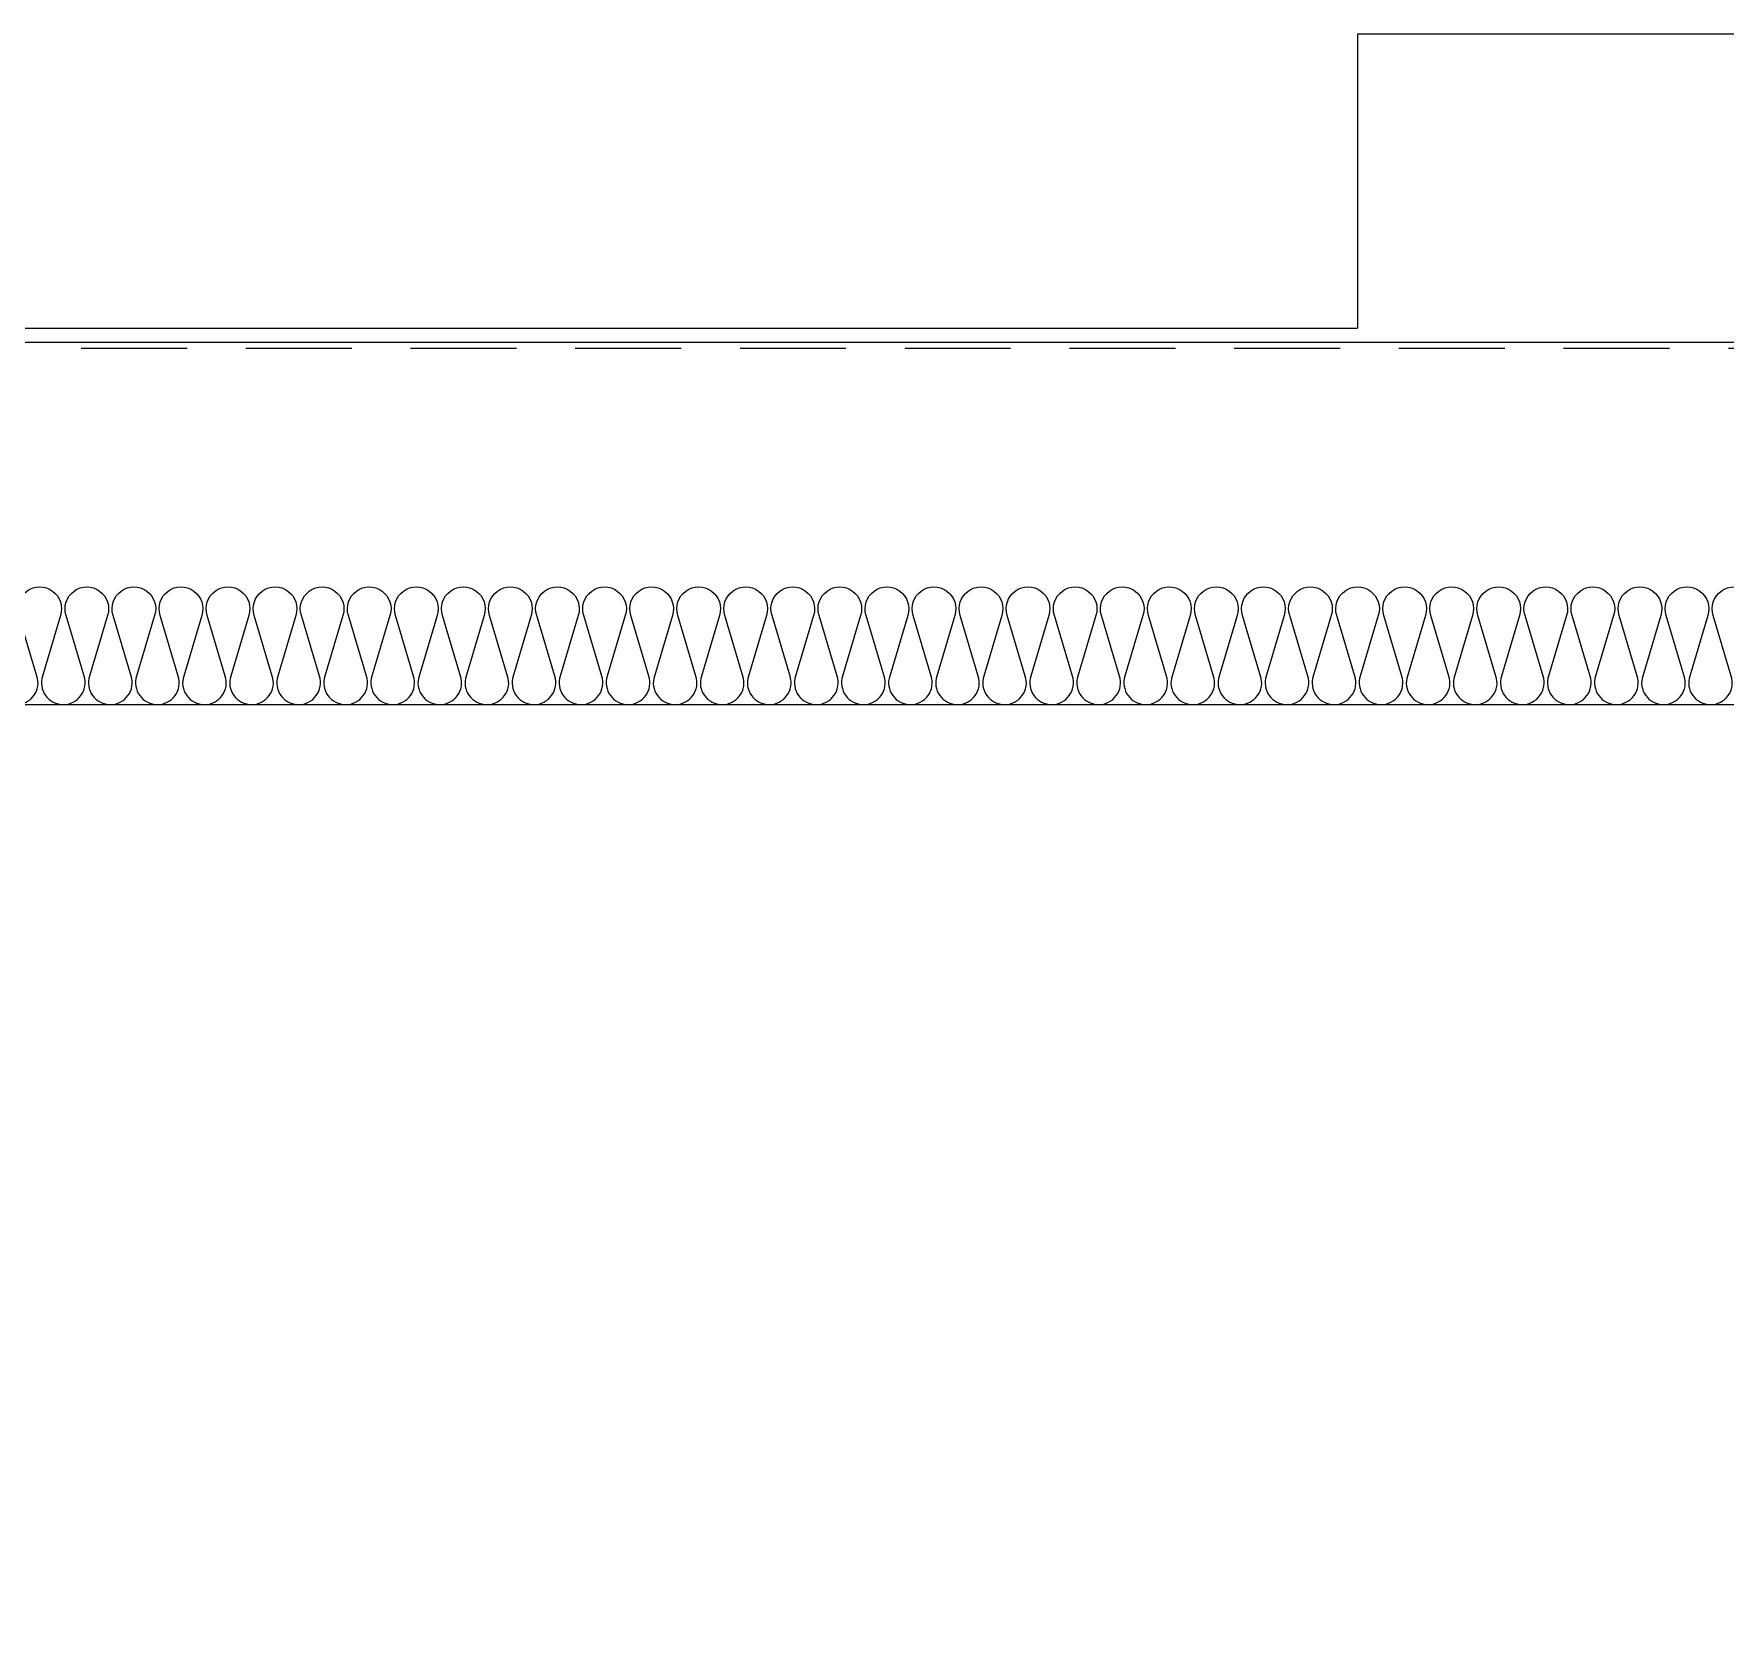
# Model space of a CAD drawing. Header units: millimetres. Extents: x 19868 to 801382, y -4805 to 85279.
# Drawn here: x 577613 to 579051, y 42318 to 43679 of the extents above; entities that cross this region are included whole.
import ezdxf

# ---------------------------------------------------------------- set-up
doc = ezdxf.new("R2010")
doc.units = ezdxf.units.MM
doc.header["$LTSCALE"] = 250
doc.linetypes.add('HID', pattern=[2.8, 1.8, -1])
for name, color, linetype in [('A-FIN', 6, 'Continuous'), ('A-FIN-8', 8, 'Continuous'), ('A-WP', 1, 'HID'), ('ISL', 251, 'Continuous')]:
    doc.layers.add(name, color=color, linetype=linetype)

msp = doc.modelspace()

# ---------------------------------------------------------------- linework, layer by layer
at = {"layer": 'A-FIN'}
for p, q in [((578738.2, 43678.9), (578738.2, 43428.9)), ((578738.2, 43678.9), (579788.2, 43678.9)), ((575738.2, 43428.9), (578738.2, 43428.9))]:
    msp.add_line(p, q, dxfattribs=at)
at = {"layer": 'A-FIN-8'}
msp.add_line((575556.4, 43416.9), (579520, 43416.9), dxfattribs=at)
at = {"layer": 'A-WP', "ltscale": 0.2}
msp.add_line((575553.4, 43411.9), (579523.1, 43411.9), dxfattribs=at)
at = {"layer": 'ISL'}
msp.add_lwpolyline([(558888.2, 34478.9), (558888.2, 42128.9), (559638.2, 42128.9), (559638.2, 43248.9), (569638.2, 43248.9), (569638.2, 42328.9), (570638.2, 42328.9), (570638.2, 43248.9), (574638.2, 43248.9), (574638.2, 42328.9), (575638.2, 42328.9), (575638.2, 43108.9), (579438.2, 43108.9), (579438.2, 42878.9), (579538.2, 42878.9)], dxfattribs=at)
msp.add_lwpolyline([(577598.2, 43108.9, 0.509267), (577615.9, 43133.2), (577600.6, 43184.7, -1.372593), (577635.9, 43184.7), (577620.6, 43133.2, 0.509267), (577638.2, 43108.9, 0.509267), (577655.9, 43133.2), (577640.6, 43184.7, -1.372593), (577675.9, 43184.7), (577660.6, 43133.2, 0.509267), (577678.2, 43108.9, 0.509267), (577695.9, 43133.2), (577680.6, 43184.7, -1.372593), (577715.9, 43184.7), (577700.6, 43133.2, 0.509267), (577718.2, 43108.9, 0.509267), (577735.9, 43133.2), (577720.6, 43184.7, -1.372593), (577755.9, 43184.7), (577740.6, 43133.2, 0.509267), (577758.2, 43108.9, 0.509267), (577775.9, 43133.2), (577760.6, 43184.7, -1.372593), (577795.9, 43184.7), (577780.6, 43133.2, 0.509267), (577798.2, 43108.9, 0.509267), (577815.9, 43133.2), (577800.6, 43184.7, -1.372593), (577835.9, 43184.7), (577820.6, 43133.2, 0.509267), (577838.2, 43108.9, 0.509267), (577855.9, 43133.2), (577840.6, 43184.7, -1.372593), (577875.9, 43184.7), (577860.6, 43133.2, 0.509267), (577878.2, 43108.9, 0.509267), (577895.9, 43133.2), (577880.6, 43184.7, -1.372593), (577915.9, 43184.7), (577900.6, 43133.2, 0.509267), (577918.2, 43108.9, 0.509267), (577935.9, 43133.2), (577920.6, 43184.7, -1.372593), (577955.9, 43184.7), (577940.6, 43133.2, 0.509267), (577958.2, 43108.9, 0.509267), (577975.9, 43133.2), (577960.6, 43184.7, -1.372593), (577995.9, 43184.7), (577980.6, 43133.2, 0.509267), (577998.2, 43108.9, 0.509267), (578015.9, 43133.2), (578000.6, 43184.7, -1.372593), (578035.9, 43184.7), (578020.6, 43133.2, 0.509267), (578038.2, 43108.9, 0.509267), (578055.9, 43133.2), (578040.6, 43184.7, -1.372593), (578075.9, 43184.7), (578060.6, 43133.2, 0.509267), (578078.2, 43108.9, 0.509267), (578095.9, 43133.2), (578080.6, 43184.7, -1.372593), (578115.9, 43184.7), (578100.6, 43133.2, 0.509267), (578118.2, 43108.9, 0.509267), (578135.9, 43133.2), (578120.6, 43184.7, -1.372593), (578155.9, 43184.7), (578140.6, 43133.2, 0.509267), (578158.2, 43108.9, 0.509267), (578175.9, 43133.2), (578160.6, 43184.7, -1.372593), (578195.9, 43184.7), (578180.6, 43133.2, 0.509267), (578198.2, 43108.9, 0.509267), (578215.9, 43133.2), (578200.6, 43184.7, -1.372593), (578235.9, 43184.7), (578220.6, 43133.2, 0.509267), (578238.2, 43108.9, 0.509267), (578255.9, 43133.2), (578240.6, 43184.7, -1.372593), (578275.9, 43184.7), (578260.6, 43133.2, 0.509267), (578278.2, 43108.9, 0.509267), (578295.9, 43133.2), (578280.6, 43184.7, -1.372593), (578315.9, 43184.7), (578300.6, 43133.2, 0.509267), (578318.2, 43108.9, 0.509267), (578335.9, 43133.2), (578320.6, 43184.7, -1.372593), (578355.9, 43184.7), (578340.6, 43133.2, 0.509267), (578358.2, 43108.9, 0.509267), (578375.9, 43133.2), (578360.6, 43184.7, -1.372593), (578395.9, 43184.7), (578380.6, 43133.2, 0.509267), (578398.2, 43108.9, 0.509267), (578415.9, 43133.2), (578400.6, 43184.7, -1.372593), (578435.9, 43184.7), (578420.6, 43133.2, 0.509267), (578438.2, 43108.9, 0.509267), (578455.9, 43133.2), (578440.6, 43184.7, -1.372593), (578475.9, 43184.7), (578460.6, 43133.2, 0.509267), (578478.2, 43108.9, 0.509267), (578495.9, 43133.2), (578480.6, 43184.7, -1.372593), (578515.9, 43184.7), (578500.6, 43133.2, 0.509267), (578518.2, 43108.9, 0.509267), (578535.9, 43133.2), (578520.6, 43184.7, -1.372593), (578555.9, 43184.7), (578540.6, 43133.2, 0.509267), (578558.2, 43108.9, 0.509267), (578575.9, 43133.2), (578560.6, 43184.7, -1.372593), (578595.9, 43184.7), (578580.6, 43133.2, 0.509267), (578598.2, 43108.9, 0.509267), (578615.9, 43133.2), (578600.6, 43184.7, -1.372593), (578635.9, 43184.7), (578620.6, 43133.2, 0.509267), (578638.2, 43108.9, 0.509267), (578655.9, 43133.2), (578640.6, 43184.7, -1.372593), (578675.9, 43184.7), (578660.6, 43133.2, 0.509267), (578678.2, 43108.9, 0.509267), (578695.9, 43133.2), (578680.6, 43184.7, -1.372593), (578715.9, 43184.7), (578700.6, 43133.2, 0.509267), (578718.2, 43108.9, 0.509267), (578735.9, 43133.2), (578720.6, 43184.7, -1.372593), (578755.9, 43184.7), (578740.6, 43133.2, 0.509267), (578758.2, 43108.9, 0.509267), (578775.9, 43133.2), (578760.6, 43184.7, -1.372593), (578795.9, 43184.7), (578780.6, 43133.2, 0.509267), (578798.2, 43108.9, 0.509267), (578815.9, 43133.2), (578800.6, 43184.7, -1.372593), (578835.9, 43184.7), (578820.6, 43133.2, 0.509267), (578838.2, 43108.9, 0.509267), (578855.9, 43133.2), (578840.6, 43184.7, -1.372593), (578875.9, 43184.7), (578860.6, 43133.2, 0.509267), (578878.2, 43108.9, 0.509267), (578895.9, 43133.2), (578880.6, 43184.7, -1.372593), (578915.9, 43184.7), (578900.6, 43133.2, 0.509267), (578918.2, 43108.9, 0.509267), (578935.9, 43133.2), (578920.6, 43184.7, -1.372593), (578955.9, 43184.7), (578940.6, 43133.2, 0.509267), (578958.2, 43108.9, 0.509267), (578975.9, 43133.2), (578960.6, 43184.7, -1.372593), (578995.9, 43184.7), (578980.6, 43133.2, 0.509267), (578998.2, 43108.9, 0.509267), (579015.9, 43133.2), (579000.6, 43184.7, -1.372593), (579035.9, 43184.7), (579020.6, 43133.2, 0.509267), (579038.2, 43108.9, 0.509267), (579055.9, 43133.2), (579040.6, 43184.7, -1.372593), (579075.9, 43184.7)], format="xyb", dxfattribs=at)

doc.saveas('drawing.dxf')
